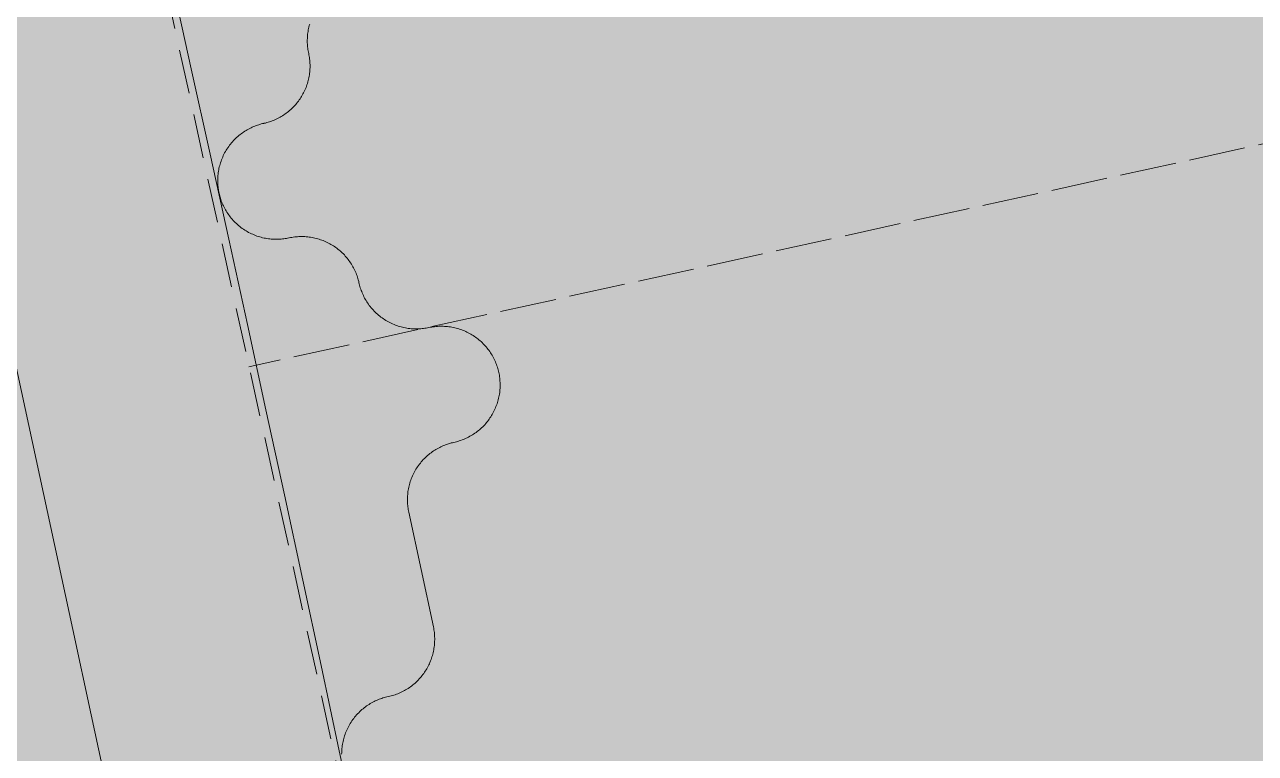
# Model space of a CAD drawing. Header units: millimetres. Extents: x 833941507 to 1669051331, y 817666127 to 1636299673.
# Drawn here: x 834548597.9 to 834548859.6, y 817987228.5 to 817987383.5 of the extents above; entities that cross this region are included whole.
import ezdxf

# ---------------------------------------------------------------- set-up
doc = ezdxf.new("R2010")
doc.units = ezdxf.units.MM
doc.header["$LTSCALE"] = 3
doc.linetypes.add('3A35X-MADL-P-LT-B01-0$0$ACAD_ISO02W033', pattern=[5, 4, -1])
doc.linetypes.add('B0703', pattern=[4.6875, 3.125, -1.5625])
for name, color, linetype, lineweight in [('Hatch (LTC&CB)', 252, 'Continuous', 35), ('UAJ-23FLOR-h', 251, 'Continuous', 9), ('UAJ-24STAI-a', 9, '3A35X-MADL-P-LT-B01-0$0$ACAD_ISO02W033', 13), ('UAJ-25CEIL-z', 8, 'B0703', 9), ('UAJ-42INFI', 1, 'Continuous', 18), ('UAJ-42INFI-h', 251, 'Continuous', 9)]:
    doc.layers.add(name, color=color, linetype=linetype, lineweight=lineweight)
doc.layers.add('UAJ-00XREF', color=7, linetype='Continuous')

# ---------------------------------------------------------------- blocks, each defined once
blk = doc.blocks.new('GBP-LTC-LB01')
at = {"layer": 'UAJ-23FLOR-h'}
h = blk.add_hatch(dxfattribs=at)
h.set_pattern_fill('EARTH,_O', color=256, scale=180, angle=45)
h.set_pattern_definition([(48.9989, (834576001.8, 818046085.3), (-112.727, 1612.5107), [1143, -1143]), (48.9989, (834575678.3, 818046366.6), (-112.727, 1612.5107), [1143, -1143]), (48.9989, (834575354.8, 818046647.8), (-112.727, 1612.5107), [1143, -1143]), (138.9989, (834575340.7, 818046849.3), (-1612.5107, -112.727), [1143, -1143]), (138.9989, (834575621.9, 818047172.8), (-1612.5107, -112.727), [1143, -1143]), (138.9989, (834575903.1, 818047496.3), (-1612.5107, -112.727), [1143, -1143])])
h.paths.add_polyline_path([(834572173.05, 818200349.17), (834310583.74, 818182062.08), (834331502.24, 817882831.69), (834364939.69, 817885169.23), (834473095.7, 818011283.6), (834480533.7, 818020120.4), (834485095.05, 818025709.55), (834491375.7, 818033619), (834497063.4, 818041013), (834493145.8, 818043678.7), (834512788.5, 818074029.25), (834518712.45, 818083675.25), (834526231.3, 818096325.1), (834534646.05, 818111073.05), (834545956, 818131981.3), (834557204.6, 818154198.8), (834564040, 818168496.8), (834570941.16, 818183576.43), (834578367.8, 818200696.3)])
h.paths.add_polyline_path([(834382131.31, 817956469.98), (834418268.73, 817958996.07), (834422062.41, 817963855.9), (834428403.04, 817964299.38), (834467239.2, 818010695.58), (834466445.21, 818021738.79), (834476097.72, 818035709.03), (834485267.1, 818048983.2), (834487014.89, 818051460.43), (834497268.33, 818067303.42), (834492893.38, 818129890.09), (834448056.59, 818126755.66), (834416896.58, 818105052.11), (834382061.37, 818080788.99), (834386167.45, 818022059.16), (834377588.38, 818021459.47)], flags=16)
edge = h.paths.add_edge_path(flags=16)
edge.add_line((834540292.29, 818142076.07), (834533466.32, 818141614.13))
edge.add_line((834533466.32, 818141614.13), (834523258.01, 818143862.71))
edge.add_line((834523258.01, 818143862.71), (834525896.87, 818155838.93))
edge.add_arc((834558382.43, 818267025.45), 115835.02, 237.2183981, 253.7131266, ccw=False)
edge.add_line((834495664.92, 818169638.25), (834498267.59, 818132356.98))
edge.add_line((834498267.59, 818132356.98), (834496346.42, 818130135.01))
edge.add_line((834496346.42, 818130135.01), (834492879.88, 818129892.67))
edge.add_line((834492879.88, 818129892.67), (834494229.58, 818110587.62))
edge.add_line((834494229.58, 818110587.62), (834496326.13, 818110708.38))
edge.add_line((834496326.13, 818110708.38), (834498420.21, 818080753.55))
edge.add_line((834498420.21, 818080753.55), (834498046.12, 818080727.4))
edge.add_line((834498046.12, 818080727.4), (834498254.52, 818077746.38))
edge.add_line((834498254.52, 818077746.38), (834503061.09, 818078082.4))
edge.add_line((834503061.09, 818078082.4), (834504979.52, 818081212.1))
edge.add_line((834504979.52, 818081212.1), (834509429.02, 818088470.93))
edge.add_line((834509429.02, 818088470.93), (834515217.16, 818097913.59))
edge.add_line((834515217.16, 818097913.59), (834526067.43, 818116415.54))
edge.add_line((834526067.43, 818116415.54), (834532489.2, 818127888.68))
edge.add_line((834532489.2, 818127888.68), (834534830.9, 818132146.3))
edge.add_line((834534830.9, 818132146.3), (834540292.29, 818142076.07))
h = blk.add_hatch(dxfattribs=at)
h.set_pattern_fill('EARTH,_O', color=256, scale=180, angle=45)
h.set_pattern_definition([(45.0000001, (-1082349.7, 54794.9), (-3e-06, 1616.4461018), [1143, -1143]), (45.0000001, (-1082652.8, 55098), (-3e-06, 1616.4461018), [1143, -1143]), (45.0000001, (-1082955.9, 55401.1), (-3e-06, 1616.4461018), [1143, -1143]), (135.0000001, (-1082955.9, 55603.1), (-1616.4461018, -3e-06), [1143, -1143]), (135.0000001, (-1082652.8, 55906.2), (-1616.4461018, -3e-06), [1143, -1143]), (135.0000001, (-1082349.7, 56209.3), (-1616.4461018, -3e-06), [1143, -1143])])
h.paths.add_polyline_path([(834669469.25, 818015499.17), (834651080.82, 818014213.79), (834651091.33, 818014066.03), (834669479.76, 818015351.52)], flags=16)
edge = h.paths.add_edge_path()
edge.add_arc((834611763.61, 818123015.07), 22001.28, 94.000719, 118.688683)
edge.add_line((834601201.89, 818142315.5), (834593918.34, 818141228.38))
edge.add_arc((834611768.4, 818123014.03), 25502.69, 93.997159, 134.421275, ccw=False)
edge.add_line((834609990.68, 818148454.69), (834618164.36, 818149025.84))
edge.add_line((834618164.36, 818149025.84), (834618408.29, 818145534.91))
edge.add_line((834618408.29, 818145534.91), (834616365.41, 818145392.16))
edge.add_line((834616365.41, 818145392.16), (834616609.39, 818141900.69))
edge.add_line((834616609.39, 818141900.69), (834611621.55, 818141552.15))
edge.add_line((834611621.55, 818141552.15), (834611377.61, 818145043.07))
edge.add_line((834611377.61, 818145043.07), (834610228.61, 818144962.74))
h.paths.add_polyline_path([(834673232.94, 818197365.88), (834607546.49, 818192773.89), (834599172.5, 818174435.3), (834588349.1, 818152374.5), (834578621.55, 818133890.65), (834568418.3, 818115665.3), (834556456.7, 818095618.3), (834546606.4, 818080041.6), (834532219.3, 818058623.75), (834523692.15, 818046595.75), (834515683.5, 818035708.5), (834508244.2, 818025929.9), (834500656.3, 818016266.1), (834489786.8, 818002934.1), (834483448.3, 817995421.3), (834478637.6, 817989841.7), (834458453.75, 817967379.3), (834441506.5, 817949096.36), (834383075.75, 817886437.08), (834482026.69, 817893354.51), (834551919.04, 817920008.6), (834634905.13, 817930637.13), (834634023, 817939309.35), (834633770.07, 817941795.89), (834633577.69, 817943687.02), (834508697.04, 817930983.61), (834507053.46, 817930191.44), (834506409.46, 817939426.96), (834507656.94, 817945566.73), (834503417.08, 818006767.03), (834503064.37, 818011762.67), (834514052.91, 818025791.94), (834520784.65, 818034889.35), (834526318.86, 818042436.94), (834532381.69, 818050705.63), (834536345.72, 818056472.68), (834542258.41, 818065225.62), (834550405.86, 818077286.91), (834561579, 818095001.96), (834574522.66, 818117080.03), (834587768.88, 818140310.21), (834609774.13, 818143594.98), (834610001.97, 818140335.89), (834634252.54, 818142031.47), (834636806.9, 818105492.47), (834642791.48, 818105913.75), (834646278.56, 818056032.58), (834640293.17, 818055614.16), (834643382.34, 818011424.91), (834641138.41, 818011267.96), (834645775.78, 817944927.87), (834639048.36, 817944243.52), (834640362.12, 817931328.11), (834651070.39, 817932706.91), (834650587.67, 817936476.13), (834685105.74, 817940896.86), (834685588.46, 817937127.64), (834691373.79, 817937868.57)])
blk = doc.blocks.new('inf_010')
at = {"layer": 'UAJ-42INFI'}
for points in [[(889561219.61, 757796581.93), (889561219.5, 757796581.63), (889561219.4, 757796581.33), (889561219.31, 757796581.03), (889561219.23, 757796580.73), (889561219.15, 757796580.43), (889561219.09, 757796580.13), (889561219.03, 757796579.82), (889561218.98, 757796579.52), (889561218.93, 757796579.22), (889561218.9, 757796578.92), (889561218.87, 757796578.62), (889561218.85, 757796578.33), (889561218.83, 757796578.03), (889561218.83, 757796577.74), (889561218.83, 757796577.45), (889561218.83, 757796577.16), (889561218.85, 757796576.87), (889561218.87, 757796576.59), (889561218.89, 757796576.3), (889561218.92, 757796576.03), (889561218.96, 757796575.75)], [(889561218.96, 757796575.75), (889561219, 757796575.46), (889561219.04, 757796575.16), (889561219.06, 757796574.86), (889561219.08, 757796574.55), (889561219.09, 757796574.25), (889561219.1, 757796573.94), (889561219.09, 757796573.64), (889561219.08, 757796573.33), (889561219.06, 757796573.02), (889561219.04, 757796572.72), (889561219, 757796572.41), (889561218.96, 757796572.1), (889561218.91, 757796571.8), (889561218.86, 757796571.49), (889561218.79, 757796571.19), (889561218.72, 757796570.89), (889561218.64, 757796570.59), (889561218.56, 757796570.29), (889561218.46, 757796569.99), (889561218.36, 757796569.7), (889561218.25, 757796569.41), (889561218.14, 757796569.12), (889561218.02, 757796568.84), (889561217.89, 757796568.56), (889561217.75, 757796568.29), (889561217.61, 757796568.02), (889561217.46, 757796567.75), (889561217.31, 757796567.49), (889561217.15, 757796567.23), (889561216.99, 757796566.98), (889561216.81, 757796566.73), (889561216.64, 757796566.49), (889561216.46, 757796566.25), (889561216.27, 757796566.01), (889561216.08, 757796565.78), (889561215.88, 757796565.55), (889561215.67, 757796565.33), (889561215.46, 757796565.11), (889561215.24, 757796564.9), (889561215.01, 757796564.69), (889561214.78, 757796564.48), (889561214.55, 757796564.29), (889561214.31, 757796564.09), (889561214.06, 757796563.9), (889561213.81, 757796563.72), (889561213.55, 757796563.55), (889561213.29, 757796563.38), (889561213.03, 757796563.22), (889561212.76, 757796563.06), (889561212.49, 757796562.91), (889561212.21, 757796562.77), (889561211.94, 757796562.63), (889561211.65, 757796562.5), (889561211.37, 757796562.38), (889561211.08, 757796562.27), (889561210.8, 757796562.16), (889561210.5, 757796562.06), (889561210.21, 757796561.97), (889561209.92, 757796561.89), (889561209.63, 757796561.81), (889561209.33, 757796561.74), (889561209.03, 757796561.68), (889561208.74, 757796561.62), (889561208.44, 757796561.58)], [(889561208.4, 757796561.57), (889561208.13, 757796561.53), (889561207.85, 757796561.48), (889561207.57, 757796561.42), (889561207.3, 757796561.36), (889561207.02, 757796561.29), (889561206.74, 757796561.21), (889561206.46, 757796561.12), (889561206.18, 757796561.03), (889561205.91, 757796560.93), (889561205.63, 757796560.83), (889561205.35, 757796560.71), (889561205.07, 757796560.59), (889561204.8, 757796560.46), (889561204.53, 757796560.33), (889561204.25, 757796560.18), (889561203.98, 757796560.03), (889561203.72, 757796559.87), (889561203.45, 757796559.71), (889561203.19, 757796559.54), (889561202.93, 757796559.35), (889561202.68, 757796559.17), (889561202.43, 757796558.97), (889561202.18, 757796558.77), (889561201.94, 757796558.56), (889561201.71, 757796558.35), (889561201.48, 757796558.12), (889561201.25, 757796557.9), (889561201.03, 757796557.66), (889561200.81, 757796557.42), (889561200.61, 757796557.18), (889561200.4, 757796556.93), (889561200.21, 757796556.67), (889561200.02, 757796556.41), (889561199.84, 757796556.14), (889561199.66, 757796555.87), (889561199.49, 757796555.59), (889561199.33, 757796555.32), (889561199.18, 757796555.03), (889561199.03, 757796554.75), (889561198.9, 757796554.46), (889561198.77, 757796554.17), (889561198.64, 757796553.87), (889561198.53, 757796553.58), (889561198.42, 757796553.28), (889561198.32, 757796552.98), (889561198.23, 757796552.68), (889561198.15, 757796552.38), (889561198.08, 757796552.08), (889561198.01, 757796551.78), (889561197.95, 757796551.48), (889561197.9, 757796551.18), (889561197.86, 757796550.88), (889561197.82, 757796550.58), (889561197.79, 757796550.28), (889561197.77, 757796549.98), (889561197.75, 757796549.69), (889561197.75, 757796549.39), (889561197.75, 757796549.1), (889561197.75, 757796548.81), (889561197.77, 757796548.53), (889561197.78, 757796548.24), (889561197.81, 757796547.96), (889561197.84, 757796547.69), (889561197.88, 757796547.41), (889561197.92, 757796547.14), (889561197.97, 757796546.86), (889561198.03, 757796546.59), (889561198.09, 757796546.31), (889561198.16, 757796546.03), (889561198.24, 757796545.75), (889561198.32, 757796545.47), (889561198.41, 757796545.2), (889561198.51, 757796544.92), (889561198.62, 757796544.64), (889561198.73, 757796544.36), (889561198.85, 757796544.09), (889561198.98, 757796543.81), (889561199.12, 757796543.54), (889561199.26, 757796543.27), (889561199.41, 757796543), (889561199.57, 757796542.73), (889561199.74, 757796542.46), (889561199.91, 757796542.2), (889561200.09, 757796541.95), (889561200.28, 757796541.69), (889561200.47, 757796541.44), (889561200.67, 757796541.2), (889561200.88, 757796540.95), (889561201.1, 757796540.72), (889561201.32, 757796540.49), (889561201.55, 757796540.26), (889561201.78, 757796540.04), (889561202.02, 757796539.82), (889561202.27, 757796539.61), (889561202.52, 757796539.41), (889561202.78, 757796539.22), (889561203.04, 757796539.03), (889561203.3, 757796538.84), (889561203.57, 757796538.67), (889561203.85, 757796538.5), (889561204.13, 757796538.34), (889561204.41, 757796538.19), (889561204.7, 757796538.04), (889561204.98, 757796537.9), (889561205.28, 757796537.77), (889561205.57, 757796537.65), (889561205.86, 757796537.54), (889561206.16, 757796537.43), (889561206.46, 757796537.33), (889561206.76, 757796537.24), (889561207.06, 757796537.16), (889561207.36, 757796537.08), (889561207.66, 757796537.02), (889561207.97, 757796536.96), (889561208.27, 757796536.9), (889561208.57, 757796536.86), (889561208.87, 757796536.82), (889561209.16, 757796536.8), (889561209.46, 757796536.77), (889561209.76, 757796536.76), (889561210.05, 757796536.75), (889561210.34, 757796536.75), (889561210.63, 757796536.76), (889561210.92, 757796536.77), (889561211.2, 757796536.79), (889561211.48, 757796536.81), (889561211.76, 757796536.84), (889561212.03, 757796536.88)], [(889561208.44, 757796561.58), (889561208.4, 757796561.57)], [(889561212.03, 757796536.88), (889561212.08, 757796536.89)], [(889561212.08, 757796536.89), (889561212.37, 757796536.93), (889561212.67, 757796536.96), (889561212.97, 757796536.99), (889561213.28, 757796537.01), (889561213.58, 757796537.02), (889561213.88, 757796537.02), (889561214.19, 757796537.02), (889561214.5, 757796537.01), (889561214.8, 757796536.99), (889561215.11, 757796536.96), (889561215.42, 757796536.93), (889561215.73, 757796536.88), (889561216.03, 757796536.83), (889561216.34, 757796536.78), (889561216.64, 757796536.71), (889561216.94, 757796536.64), (889561217.24, 757796536.56), (889561217.54, 757796536.47), (889561217.83, 757796536.38), (889561218.13, 757796536.28), (889561218.42, 757796536.17), (889561218.7, 757796536.05), (889561218.99, 757796535.93), (889561219.26, 757796535.8), (889561219.54, 757796535.67), (889561219.81, 757796535.52), (889561220.08, 757796535.38), (889561220.34, 757796535.22), (889561220.6, 757796535.06), (889561220.85, 757796534.9), (889561221.1, 757796534.73), (889561221.34, 757796534.55), (889561221.58, 757796534.37), (889561221.81, 757796534.18), (889561222.04, 757796533.99), (889561222.27, 757796533.78), (889561222.49, 757796533.58), (889561222.71, 757796533.36), (889561222.92, 757796533.15), (889561223.13, 757796532.92), (889561223.34, 757796532.69), (889561223.54, 757796532.45), (889561223.73, 757796532.21), (889561223.92, 757796531.97), (889561224.1, 757796531.72), (889561224.27, 757796531.46), (889561224.44, 757796531.2), (889561224.6, 757796530.93), (889561224.76, 757796530.67), (889561224.91, 757796530.39), (889561225.05, 757796530.12), (889561225.18, 757796529.84), (889561225.31, 757796529.56), (889561225.43, 757796529.27), (889561225.55, 757796528.99), (889561225.65, 757796528.7), (889561225.75, 757796528.41), (889561225.84, 757796528.11), (889561225.93, 757796527.82), (889561226, 757796527.53), (889561226.07, 757796527.23), (889561226.13, 757796526.94), (889561226.19, 757796526.64), (889561226.23, 757796526.35)], [(889561226.23, 757796526.35), (889561226.28, 757796526.07), (889561226.33, 757796525.8), (889561226.38, 757796525.52), (889561226.44, 757796525.24), (889561226.51, 757796524.96), (889561226.59, 757796524.68), (889561226.68, 757796524.41), (889561226.77, 757796524.13), (889561226.87, 757796523.85), (889561226.97, 757796523.57), (889561227.08, 757796523.29), (889561227.21, 757796523.01), (889561227.33, 757796522.74), (889561227.47, 757796522.46), (889561227.61, 757796522.19), (889561227.76, 757796521.92), (889561227.92, 757796521.66), (889561228.09, 757796521.39), (889561228.26, 757796521.13), (889561228.44, 757796520.87), (889561228.63, 757796520.62), (889561228.82, 757796520.37), (889561229.02, 757796520.12), (889561229.23, 757796519.88), (889561229.45, 757796519.64), (889561229.67, 757796519.41), (889561229.9, 757796519.18), (889561230.13, 757796518.96), (889561230.37, 757796518.74), (889561230.62, 757796518.53), (889561230.87, 757796518.33), (889561231.13, 757796518.13), (889561231.39, 757796517.94), (889561231.65, 757796517.76), (889561231.92, 757796517.59), (889561232.2, 757796517.42), (889561232.48, 757796517.26), (889561232.76, 757796517.1), (889561233.05, 757796516.96), (889561233.34, 757796516.82), (889561233.63, 757796516.69), (889561233.92, 757796516.56), (889561234.22, 757796516.45), (889561234.51, 757796516.34), (889561234.81, 757796516.24), (889561235.11, 757796516.15), (889561235.41, 757796516.07), (889561235.72, 757796515.99), (889561236.02, 757796515.93), (889561236.32, 757796515.87), (889561236.62, 757796515.81), (889561236.92, 757796515.77), (889561237.22, 757796515.73), (889561237.52, 757796515.7), (889561237.82, 757796515.68), (889561238.11, 757796515.67), (889561238.41, 757796515.66), (889561238.7, 757796515.66), (889561238.99, 757796515.66), (889561239.27, 757796515.68), (889561239.56, 757796515.69), (889561239.84, 757796515.72), (889561240.12, 757796515.75), (889561240.39, 757796515.79)], [(889561240.39, 757796515.79), (889561240.41, 757796515.79)], [(889561240.41, 757796515.79), (889561240.7, 757796515.83), (889561241, 757796515.86), (889561241.3, 757796515.89), (889561241.61, 757796515.9), (889561241.91, 757796515.92), (889561242.22, 757796515.92), (889561242.52, 757796515.91), (889561242.83, 757796515.9), (889561243.14, 757796515.88), (889561243.44, 757796515.86), (889561243.75, 757796515.82), (889561244.06, 757796515.78), (889561244.36, 757796515.73), (889561244.67, 757796515.67), (889561244.97, 757796515.61), (889561245.28, 757796515.53), (889561245.58, 757796515.45), (889561245.87, 757796515.37), (889561246.17, 757796515.27), (889561246.46, 757796515.17), (889561246.75, 757796515.06), (889561247.04, 757796514.94), (889561247.32, 757796514.82), (889561247.6, 757796514.69), (889561247.88, 757796514.56), (889561248.15, 757796514.41), (889561248.41, 757796514.26), (889561248.68, 757796514.11), (889561248.93, 757796513.95), (889561249.19, 757796513.78), (889561249.43, 757796513.61), (889561249.68, 757796513.44), (889561249.91, 757796513.25), (889561250.15, 757796513.06), (889561250.38, 757796512.87), (889561250.61, 757796512.67), (889561250.83, 757796512.46), (889561251.05, 757796512.25), (889561251.26, 757796512.03), (889561251.47, 757796511.8), (889561251.67, 757796511.57), (889561251.87, 757796511.33), (889561252.07, 757796511.09), (889561252.25, 757796510.85), (889561252.43, 757796510.59), (889561252.61, 757796510.34), (889561252.78, 757796510.08), (889561252.94, 757796509.81), (889561253.09, 757796509.54), (889561253.24, 757796509.27), (889561253.38, 757796508.99), (889561253.52, 757796508.71), (889561253.65, 757796508.43), (889561253.77, 757796508.15), (889561253.88, 757796507.86), (889561253.99, 757796507.57), (889561254.09, 757796507.28), (889561254.18, 757796506.99), (889561254.26, 757796506.69), (889561254.34, 757796506.4), (889561254.4, 757796506.1), (889561254.47, 757796505.81), (889561254.52, 757796505.51), (889561254.57, 757796505.21), (889561254.6, 757796504.92), (889561254.64, 757796504.62), (889561254.66, 757796504.32), (889561254.68, 757796504.01), (889561254.69, 757796503.71), (889561254.69, 757796503.4), (889561254.69, 757796503.1), (889561254.68, 757796502.79), (889561254.66, 757796502.48), (889561254.63, 757796502.18), (889561254.6, 757796501.87), (889561254.55, 757796501.56), (889561254.5, 757796501.26), (889561254.45, 757796500.95), (889561254.38, 757796500.65), (889561254.31, 757796500.35), (889561254.23, 757796500.05), (889561254.14, 757796499.75), (889561254.05, 757796499.45), (889561253.94, 757796499.16), (889561253.83, 757796498.87), (889561253.72, 757796498.58), (889561253.59, 757796498.3), (889561253.46, 757796498.02), (889561253.33, 757796497.74), (889561253.19, 757796497.47), (889561253.04, 757796497.21), (889561252.88, 757796496.94), (889561252.72, 757796496.69), (889561252.55, 757796496.43), (889561252.38, 757796496.19), (889561252.21, 757796495.95), (889561252.02, 757796495.71), (889561251.84, 757796495.47), (889561251.64, 757796495.24), (889561251.44, 757796495.02), (889561251.23, 757796494.79), (889561251.02, 757796494.57), (889561250.8, 757796494.36), (889561250.57, 757796494.15), (889561250.34, 757796493.95), (889561250.1, 757796493.75), (889561249.86, 757796493.56), (889561249.62, 757796493.37), (889561249.36, 757796493.19), (889561249.11, 757796493.02), (889561248.85, 757796492.85), (889561248.58, 757796492.69), (889561248.31, 757796492.53), (889561248.04, 757796492.38), (889561247.76, 757796492.24), (889561247.48, 757796492.11), (889561247.2, 757796491.98), (889561246.92, 757796491.86), (889561246.63, 757796491.74), (889561246.34, 757796491.64), (889561246.05, 757796491.54), (889561245.76, 757796491.45), (889561245.46, 757796491.37), (889561245.17, 757796491.29), (889561244.87, 757796491.22), (889561244.58, 757796491.16), (889561244.28, 757796491.11), (889561243.98, 757796491.06)], [(889561243.97, 757796491.06), (889561243.69, 757796491.02), (889561243.42, 757796490.97), (889561243.14, 757796490.91), (889561242.86, 757796490.85), (889561242.59, 757796490.78), (889561242.31, 757796490.7), (889561242.03, 757796490.62), (889561241.75, 757796490.53), (889561241.47, 757796490.43), (889561241.19, 757796490.33), (889561240.91, 757796490.21), (889561240.64, 757796490.09), (889561240.36, 757796489.96), (889561240.09, 757796489.83), (889561239.81, 757796489.69), (889561239.54, 757796489.54), (889561239.28, 757796489.38), (889561239.01, 757796489.21), (889561238.75, 757796489.04), (889561238.49, 757796488.86), (889561238.23, 757796488.67), (889561237.98, 757796488.48), (889561237.74, 757796488.28), (889561237.49, 757796488.07), (889561237.26, 757796487.86), (889561237.02, 757796487.63), (889561236.8, 757796487.41), (889561236.58, 757796487.17), (889561236.36, 757796486.93), (889561236.15, 757796486.69), (889561235.95, 757796486.44), (889561235.75, 757796486.18), (889561235.56, 757796485.92), (889561235.38, 757796485.65), (889561235.2, 757796485.38), (889561235.03, 757796485.11), (889561234.87, 757796484.83), (889561234.71, 757796484.55), (889561234.57, 757796484.26), (889561234.43, 757796483.97), (889561234.3, 757796483.68), (889561234.17, 757796483.39), (889561234.06, 757796483.09), (889561233.95, 757796482.8), (889561233.85, 757796482.5), (889561233.76, 757796482.2), (889561233.67, 757796481.9), (889561233.6, 757796481.6), (889561233.53, 757796481.29), (889561233.47, 757796480.99), (889561233.42, 757796480.69), (889561233.37, 757796480.39), (889561233.34, 757796480.09), (889561233.31, 757796479.79), (889561233.28, 757796479.5), (889561233.27, 757796479.2), (889561233.26, 757796478.91), (889561233.26, 757796478.61), (889561233.26, 757796478.33), (889561233.27, 757796478.04), (889561233.29, 757796477.75), (889561233.32, 757796477.47), (889561233.35, 757796477.2), (889561233.38, 757796476.92)], [(889561243.98, 757796491.06), (889561243.97, 757796491.06)], [(889561233.38, 757796476.92), (889561235.16, 757796464.57)], [(889561235.16, 757796464.57), (889561235.16, 757796464.55)], [(889561235.16, 757796464.55), (889561236.91, 757796452.2)], [(889561236.91, 757796452.2), (889561236.95, 757796451.91), (889561236.98, 757796451.61), (889561237.01, 757796451.31), (889561237.03, 757796451), (889561237.04, 757796450.7), (889561237.04, 757796450.39), (889561237.03, 757796450.09), (889561237.02, 757796449.78), (889561237, 757796449.47), (889561236.97, 757796449.17), (889561236.94, 757796448.86), (889561236.89, 757796448.55), (889561236.84, 757796448.25), (889561236.78, 757796447.94), (889561236.72, 757796447.64), (889561236.65, 757796447.34), (889561236.56, 757796447.04), (889561236.48, 757796446.74), (889561236.38, 757796446.45), (889561236.28, 757796446.16), (889561236.17, 757796445.87), (889561236.05, 757796445.58), (889561235.93, 757796445.3), (889561235.8, 757796445.02), (889561235.66, 757796444.74), (889561235.52, 757796444.47), (889561235.37, 757796444.21), (889561235.21, 757796443.95), (889561235.05, 757796443.69), (889561234.88, 757796443.44), (889561234.71, 757796443.19), (889561234.54, 757796442.95), (889561234.35, 757796442.71), (889561234.16, 757796442.48), (889561233.97, 757796442.25), (889561233.77, 757796442.02), (889561233.56, 757796441.8), (889561233.34, 757796441.58), (889561233.12, 757796441.37), (889561232.9, 757796441.16), (889561232.67, 757796440.96), (889561232.43, 757796440.76), (889561232.19, 757796440.57), (889561231.94, 757796440.38), (889561231.69, 757796440.2), (889561231.43, 757796440.03), (889561231.17, 757796439.86), (889561230.91, 757796439.7), (889561230.64, 757796439.55), (889561230.36, 757796439.4), (889561230.09, 757796439.26), (889561229.81, 757796439.13), (889561229.53, 757796439), (889561229.24, 757796438.88), (889561228.95, 757796438.77), (889561228.66, 757796438.66), (889561228.37, 757796438.57), (889561228.08, 757796438.48), (889561227.79, 757796438.39), (889561227.49, 757796438.32), (889561227.2, 757796438.25), (889561226.9, 757796438.19), (889561226.61, 757796438.14), (889561226.31, 757796438.09)], [(889561226.26, 757796438.09), (889561225.99, 757796438.04), (889561225.72, 757796437.99), (889561225.44, 757796437.94), (889561225.16, 757796437.88), (889561224.88, 757796437.81), (889561224.61, 757796437.73), (889561224.33, 757796437.65), (889561224.05, 757796437.56), (889561223.77, 757796437.46), (889561223.49, 757796437.36), (889561223.21, 757796437.25), (889561222.93, 757796437.13), (889561222.66, 757796437), (889561222.38, 757796436.87), (889561222.11, 757796436.72), (889561221.84, 757796436.57), (889561221.57, 757796436.42), (889561221.31, 757796436.25), (889561221.05, 757796436.08), (889561220.79, 757796435.9), (889561220.53, 757796435.72), (889561220.28, 757796435.52), (889561220.03, 757796435.32), (889561219.79, 757796435.12), (889561219.55, 757796434.9), (889561219.32, 757796434.68), (889561219.09, 757796434.46), (889561218.87, 757796434.22), (889561218.66, 757796433.98), (889561218.45, 757796433.74), (889561218.24, 757796433.49), (889561218.04, 757796433.23), (889561217.85, 757796432.97), (889561217.67, 757796432.71), (889561217.49, 757796432.44), (889561217.32, 757796432.16), (889561217.16, 757796431.89), (889561217.01, 757796431.6), (889561216.86, 757796431.32), (889561216.72, 757796431.03), (889561216.59, 757796430.74), (889561216.46, 757796430.45), (889561216.35, 757796430.15), (889561216.24, 757796429.86), (889561216.14, 757796429.56), (889561216.05, 757796429.26), (889561215.96, 757796428.96), (889561215.88, 757796428.66), (889561215.82, 757796428.36), (889561215.76, 757796428.06), (889561215.7, 757796427.76), (889561215.66, 757796427.46), (889561215.62, 757796427.16), (889561215.59, 757796426.86), (889561215.56, 757796426.56)], [(889561226.31, 757796438.09), (889561226.26, 757796438.09)]]:
    blk.add_lwpolyline(points, dxfattribs=at)
blk = doc.blocks.new('3A35X-MADL-P-LT-B01-0')
at = {"layer": 'UAJ-24STAI-a'}
blk.add_line((834549619.11, 817987524.67), (834548645.52, 817987310.68), dxfattribs=at)
at = {"layer": 'UAJ-25CEIL-z'}
blk.add_line((834549520.29, 817983330.89), (834548253.15, 817989096.34), dxfattribs=at)
at = {"layer": 'UAJ-42INFI'}
for points in [[(834548828.35, 817986372.38, 0.029016), (834548297.82, 817988686.16)], [(834548779.05, 817986364.05, 0.029016), (834548249.81, 817988672.18, 0.029016)]]:
    blk.add_lwpolyline(points, format="xyb", dxfattribs=at)
at = {"layer": 'UAJ-42INFI-h'}
blk.add_lwpolyline([(834548201.81, 817988658.19, 0.308281), (834548045.39, 817988787.11), (834548002.92, 817985775.51, 0.475055), (834548240.49, 817985576.25), (834548535.44, 817985632.7, 0.294947), (834548692.7, 817985782.33, 0.116476), (834548729.75, 817986355.72, 0.029016), (834548201.81, 817988658.19)], format="xyb", dxfattribs=at)
at = {"rotation": 3.998908525164564}
blk.add_blockref('inf_010', (-0.01, 0.01), dxfattribs=at)

msp = doc.modelspace()

# ---------------------------------------------------------------- hatches: boundary and pattern name
at = {"layer": 'Hatch (LTC&CB)'}
h = msp.add_hatch(dxfattribs=at)
h.set_pattern_fill('ANSI38', color=256, scale=100)
h.set_pattern_definition([(318.99984, (834479093.73, 818230174.15), (208.29942, 239.6197), []), (48.99984, (834479093.73, 818230174.15), (176.97914, 687.53882), [793.75, -476.25])])
edge = h.paths.add_edge_path()
edge.add_line((834601196.19, 818142314.52), (834603754.26, 818142696.37))
edge.add_line((834603754.26, 818142696.37), (834603901.9, 818141707.33))
edge.add_line((834603901.9, 818141707.33), (834603810.47, 818141693.69))
edge.add_arc((834611763.29, 818123016.36), 20300, 113.064358, 141.357581)
edge.add_line((834595907.81, 818135692.86), (834595395.45, 818135656.86))
edge.add_line((834595395.45, 818135656.86), (834583111.72, 818114341.03))
edge.add_line((834583111.72, 818114341.03), (834578121.58, 818106513.89))
edge.add_line((834578121.58, 818106513.89), (834575731.65, 818102809.5))
edge.add_line((834575731.65, 818102809.5), (834574387.45, 818100725.98))
edge.add_line((834574387.45, 818100725.98), (834573113.98, 818098752.1))
edge.add_line((834573113.98, 818098752.1), (834573145.25, 818098730.65))
edge.add_line((834573145.25, 818098730.65), (834569989.11, 818093770.2))
edge.add_line((834569989.11, 818093770.2), (834566535, 818088385.68))
edge.add_line((834566535, 818088385.68), (834566514.09, 818088398.3))
edge.add_line((834566514.09, 818088398.3), (834558743.61, 818076256.63))
edge.add_line((834558743.61, 818076256.63), (834557653.4, 818074495.71))
edge.add_line((834557653.4, 818074495.71), (834553498.92, 818068288.56))
edge.add_line((834553498.92, 818068288.56), (834548580.86, 818060932.13))
edge.add_line((834548580.86, 818060932.13), (834544328.26, 818054726.34))
edge.add_line((834544328.26, 818054726.34), (834544332.15, 818054704.66))
edge.add_line((834544332.15, 818054704.66), (834540324.6, 818048716.69))
edge.add_line((834540324.6, 818048716.69), (834541041.32, 818048232.54))
edge.add_line((834541041.32, 818048232.54), (834540089.73, 818046823.83))
edge.add_line((834540089.73, 818046823.83), (834539737.55, 818047061.73))
edge.add_line((834539737.55, 818047061.73), (834533115.75, 818038377.74))
edge.add_line((834533115.75, 818038377.74), (834515220.96, 818015146.63))
edge.add_arc((834538026.01, 818000636.26), 27030, 147.532263, 176.187088)
edge.add_line((834511055.84, 818002433.72), (834511444.99, 817996891.23))
edge.add_line((834511444.99, 817996891.23), (834511474.11, 817996474.65))
edge.add_line((834511474.11, 817996474.65), (834508641.22, 817996276.61))
edge.add_line((834508641.22, 817996276.61), (834508910.68, 817992422.05))
edge.add_line((834508910.68, 817992422.05), (834511353.38, 817992955.96))
edge.add_line((834511353.38, 817992955.96), (834513357.66, 817964213.01))
edge.add_line((834513357.66, 817964213.01), (834513308.95, 817964209.6))
edge.add_line((834513308.95, 817964209.6), (834513879.4, 817955918.75))
edge.add_line((834513879.4, 817955918.75), (834514876.61, 817955988.46))
edge.add_line((834514876.61, 817955988.46), (834515053.07, 817953464.41))
edge.add_arc((834528221.07, 817954382.99), 13200, 183.990417, 259.837233)
edge.add_line((834525891.99, 817941390.09), (834525974.53, 817940578.71))
edge.add_line((834525974.53, 817940578.71), (834555356.34, 817943567.49))
edge.add_line((834555356.34, 817943567.49), (834594711.69, 817947570.8))
edge.add_line((834594711.69, 817947570.8), (834594754.2, 817947152.96))
edge.add_line((834594754.2, 817947152.96), (834616096.9, 817949323.98))
edge.add_line((834616096.9, 817949323.98), (834631854.21, 817950926.85))
edge.add_line((834631854.21, 817950926.85), (834631836.71, 817951177.16))
edge.add_line((834631836.71, 817951177.16), (834639760.38, 817951731.08))
edge.add_line((834639760.38, 817951731.08), (834640506.97, 817944391.59))
edge.add_line((834640506.97, 817944391.59), (834508703.57, 817930984.28))
edge.add_line((834508703.57, 817930984.28), (834508663.51, 817930982.16))
edge.add_line((834508663.51, 817930982.16), (834507053.46, 817930191.44))
edge.add_line((834507053.46, 817930191.44), (834506409.46, 817939426.96))
edge.add_line((834506409.46, 817939426.96), (834507674.95, 817945699.32))
edge.add_line((834507674.95, 817945699.32), (834503067.5, 818011766.68))
edge.add_line((834503067.5, 818011766.68), (834515005.94, 818027008.3))
edge.add_line((834515005.94, 818027008.3), (834526318.86, 818042436.95))
edge.add_line((834526318.86, 818042436.95), (834533248.43, 818051887.55))
edge.add_line((834533248.43, 818051887.55), (834545204.94, 818069586.37))
edge.add_line((834545204.94, 818069586.37), (834551695.41, 818079200.62))
edge.add_line((834551695.41, 818079200.62), (834551700.66, 818079300.57))
edge.add_line((834551700.66, 818079300.57), (834554860.11, 818084257.51))
edge.add_line((834554860.11, 818084257.51), (834556162.94, 818086301.54))
edge.add_line((834556162.94, 818086301.54), (834561579.11, 818095002.15))
edge.add_line((834561579.11, 818095002.15), (834564610.19, 818100023.59))
edge.add_line((834564610.19, 818100023.59), (834566711.84, 818103505.28))
edge.add_line((834566711.84, 818103505.28), (834567220.96, 818104369.68))
edge.add_line((834567220.96, 818104369.68), (834571219.85, 818111331.33))
edge.add_line((834571219.85, 818111331.33), (834579233.58, 818125278.3))
edge.add_line((834579233.58, 818125278.3), (834584805.19, 818135090.79))
edge.add_line((834584805.19, 818135090.79), (834587768.44, 818140310.15))
edge.add_line((834587768.44, 818140310.15), (834593953.37, 818141233.38))
edge.add_arc((834611682.41, 818123278.84), 25232.61, 93.846032, 134.637937, ccw=False)
edge.add_line((834609989.92, 818148454.62), (834618164.07, 818149025.82))
edge.add_line((834618164.07, 818149025.82), (834618408.01, 818145534.9))
edge.add_line((834618408.01, 818145534.9), (834616365.13, 818145392.15))
edge.add_line((834616365.13, 818145392.15), (834616609.11, 818141900.67))
edge.add_line((834616609.11, 818141900.67), (834611621.27, 818141552.12))
edge.add_line((834611621.27, 818141552.12), (834611377.33, 818145043.04))
edge.add_arc((834611845.2, 818122938.11), 22109.88, 91.212521, 118.792578)
h = msp.add_hatch(color=256, dxfattribs=at)
h.dxf.hatch_style = 1
edge = h.paths.add_edge_path()
edge.add_line((834513358.83, 817964213.1), (834514805.29, 817964314.21))
edge.add_line((834514805.29, 817964314.21), (834514905.32, 817962883.32))
edge.add_line((834514905.32, 817962883.32), (834522015.98, 817959924.65))
edge.add_line((834522015.98, 817959924.65), (834527599.83, 817958234.85))
edge.add_line((834527599.83, 817958234.85), (834531627.41, 817957331.96))
edge.add_line((834531627.41, 817957331.96), (834538597.73, 817957185.8))
edge.add_line((834538597.73, 817957185.8), (834550283.84, 817958000.71))
edge.add_line((834550283.84, 817958000.71), (834576164.25, 817960699.31))
edge.add_arc((834571429.66, 818001700.88), 41274.03, 276.586959, 289.104779)
edge.add_line((834584938.52, 817962700.16), (834585387.44, 817962731.44))
edge.add_line((834585387.44, 817962731.44), (834585119.41, 817966565.54))
edge.add_line((834585119.41, 817966565.54), (834584671.75, 817966534.24))
edge.add_line((834584671.75, 817966534.24), (834582845.22, 817993361.89))
edge.add_line((834582845.22, 817993361.89), (834584586.66, 817993483.63))
edge.add_line((834584586.66, 817993483.63), (834584565.21, 817993788.17))
edge.add_line((834584565.21, 817993788.17), (834583546.6, 817993716.97))
edge.add_line((834583546.6, 817993716.97), (834579511.62, 818051438.28))
edge.add_line((834579511.62, 818051438.28), (834571357.07, 818050868.21))
edge.add_line((834571357.07, 818050868.21), (834571728.42, 818045556.24))
edge.add_line((834571728.42, 818045556.24), (834551421, 818044136.6))
edge.add_line((834551421, 818044136.6), (834550915.36, 818053251.15))
edge.add_line((834550915.36, 818053251.15), (834550067.43, 818053191.87))
edge.add_line((834550067.43, 818053191.87), (834547980.34, 818050328.44))
edge.add_line((834547980.34, 818050328.44), (834547993.72, 818050137.14))
edge.add_line((834547993.72, 818050137.14), (834537098.76, 818035335.08))
edge.add_line((834537098.76, 818035335.08), (834533115.75, 818038377.74))
edge.add_line((834533115.75, 818038377.74), (834521762.77, 818023639.24))
edge.add_line((834521762.77, 818023639.24), (834515226.35, 818015153.63))
edge.add_arc((834538313.07, 818000540.46), 27322.9, 147.66747, 176.026674)
edge.add_line((834511055.84, 818002433.72), (834511474.11, 817996474.65))
edge.add_line((834511474.11, 817996474.65), (834508641.22, 817996276.61))
edge.add_line((834508641.22, 817996276.61), (834508910.68, 817992422.05))
edge.add_line((834508910.68, 817992422.05), (834511349.45, 817992955.1))
edge.add_line((834511349.45, 817992955.1), (834511354.85, 817992876.6))
edge.add_line((834511354.85, 817992876.6), (834513358.66, 817964213.08))
edge.add_line((834513358.66, 817964213.08), (834513358.83, 817964213.1))

# ---------------------------------------------------------------- block references
msp.add_blockref('GBP-LTC-LB01', (0, 0))
at = {"layer": 'UAJ-00XREF', "ltscale": 10, "rotation": 8.262983694057247e-05}
msp.add_blockref('3A35X-MADL-P-LT-B01-0', (1179.72, -1203.53), dxfattribs=at)

doc.saveas('drawing.dxf')
